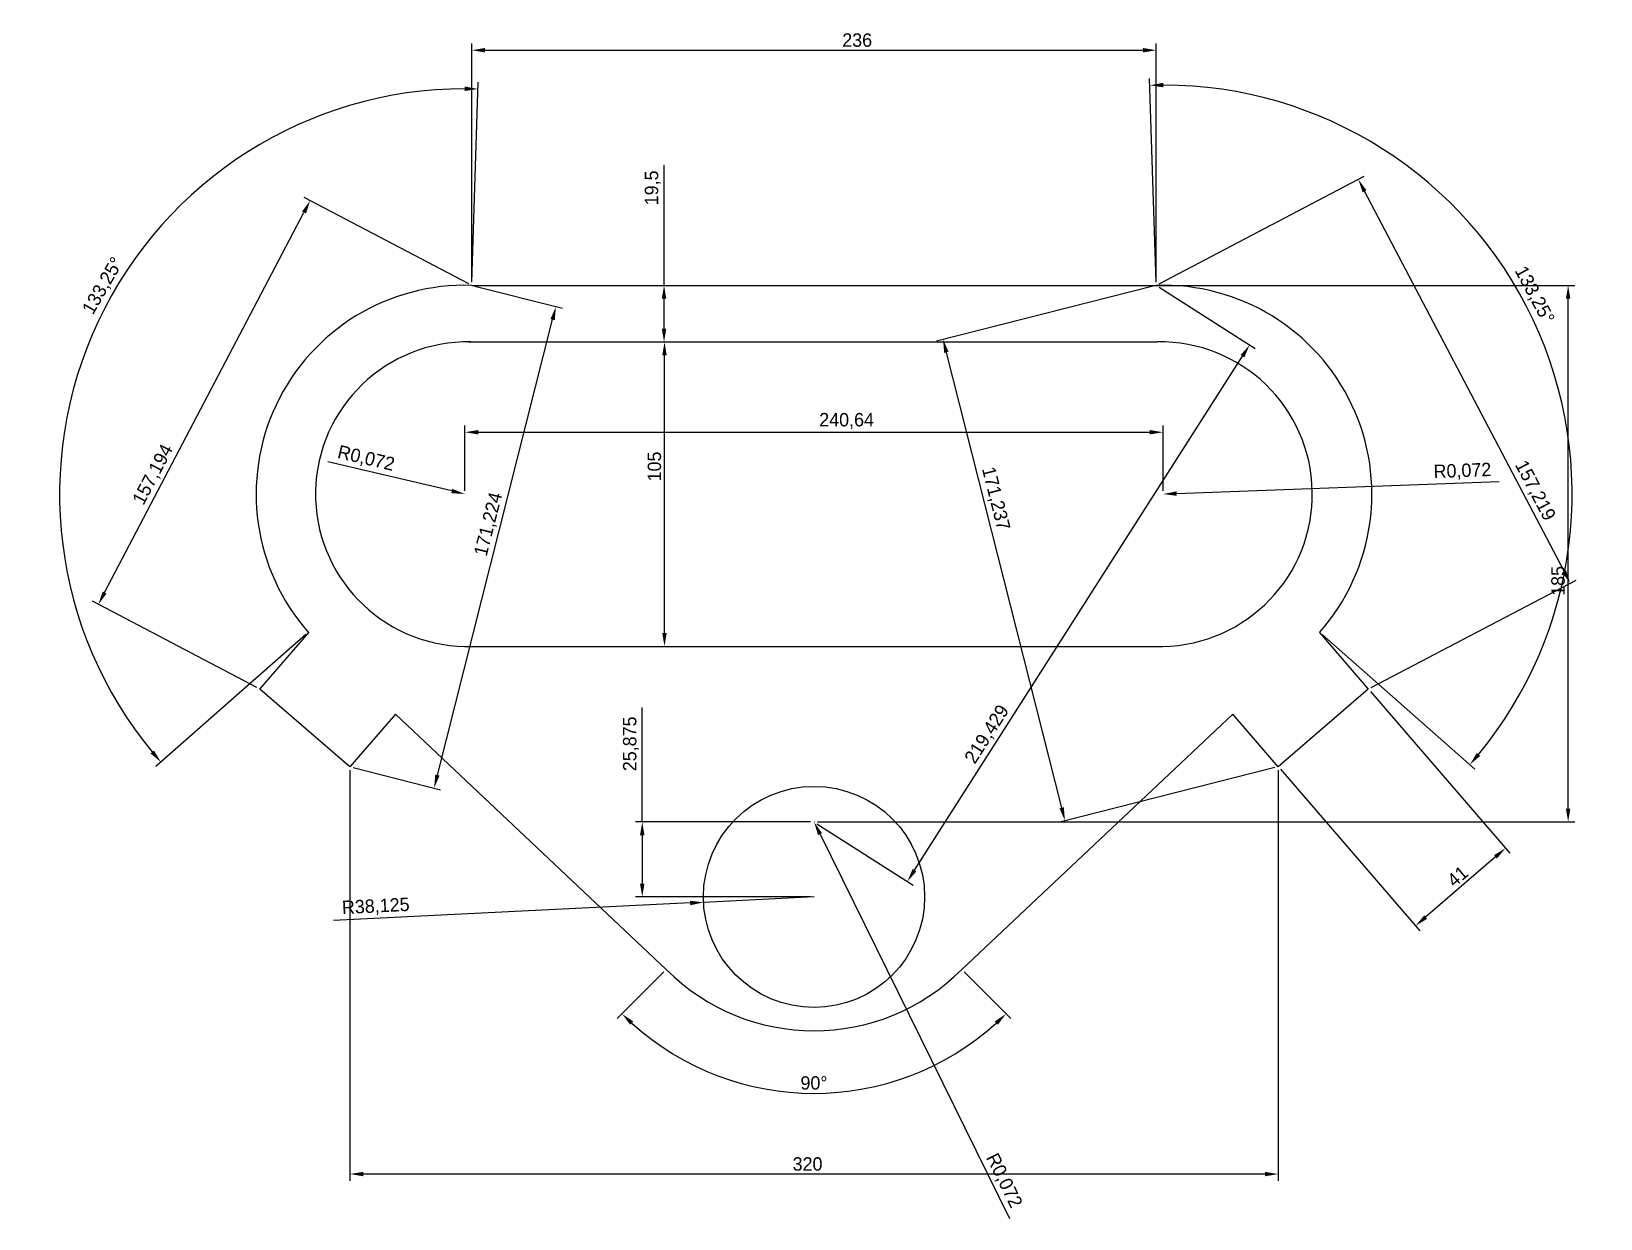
# Model space of a CAD drawing. Header units: millimetres. Extents: x -428 to 113, y 161 to 570.
import ezdxf

# ---------------------------------------------------------------- set-up
doc = ezdxf.new("R2010")
doc.units = ezdxf.units.MM
doc.layers.add('Dimensions', color=7, linetype='Continuous')
doc.layers.add('Sketch plane 01', color=7, linetype='Continuous')
doc.dimstyles.new('ISO-25', dxfattribs={"dimtxt": 2.5, "dimasz": 2.5, "dimexe": 1.25, "dimexo": 0.625, "dimtad": 1, "dimtxsty": 'Standard', "dimcen": 2.5, "dimadec": 0, "dimazin": 0, "dimtfac": 1, "dimtmove": 0, "dimatfit": 3, "dimfxl": 1, "dimarcsym": 0})

# ---------------------------------------------------------------- blocks, each defined once
blk = doc.blocks.new('*D1')
at = {"layer": 'Defpoints', "color": 0}
for p in [(-40.51, 482.7), (-8.33, 462.17), (-158.51, 297.7)]:
    blk.add_point(p, dxfattribs=at)
at = {"layer": 'Dimensions', "color": 140, "lineweight": -2}
for p, q in [((-39.54, 482.08), (-6.39, 460.93)), ((-123.85, 281.06), (-10.81, 458.28)), ((-157.54, 297.08), (-124.39, 275.93))]:
    blk.add_line(p, q, dxfattribs=at)
at = {"layer": 'Dimensions', "color": 140}
for points in [[(-10.16, 457.87), (-11.46, 458.69), (-8.33, 462.17)], [(-124.5, 281.47), (-123.2, 280.65), (-126.33, 277.17)]]:
    blk.add_solid(points, dxfattribs=at)
at = {"layer": 'Dimensions', "color": 140, "insert": (-98.68, 327.78), "char_height": 4.613, "attachment_point": 5, "rotation": 57.4687}
blk.add_mtext('219,429', dxfattribs=at)
blk = doc.blocks.new('*D2')
at = {"layer": 'Defpoints', "color": 0}
for p in [(-40.51, 563.79), (-276.51, 482.7), (-40.51, 482.7)]:
    blk.add_point(p, dxfattribs=at)
at = {"layer": 'Dimensions', "color": 140, "lineweight": -2}
for p, q in [((-276.51, 483.85), (-276.51, 566.1)), ((-271.9, 563.79), (-45.13, 563.79)), ((-40.51, 483.85), (-40.51, 566.1))]:
    blk.add_line(p, q, dxfattribs=at)
at = {"layer": 'Dimensions', "color": 140}
for points in [[(-271.9, 564.56), (-271.9, 563.02), (-276.51, 563.79)], [(-45.13, 563.02), (-45.13, 564.56), (-40.51, 563.79)]]:
    blk.add_solid(points, dxfattribs=at)
at = {"layer": 'Dimensions', "color": 140, "insert": (-143.64, 567.25), "char_height": 4.613, "attachment_point": 5}
blk.add_mtext('236', dxfattribs=at)
blk = doc.blocks.new('*D3')
at = {"layer": 'Defpoints', "color": 0}
for p in [(-38.2, 432.06), (-278.84, 410.74), (-38.2, 410.74)]:
    blk.add_point(p, dxfattribs=at)
at = {"layer": 'Dimensions', "color": 140, "lineweight": -2}
for p, q in [((-278.84, 411.89), (-278.84, 434.37)), ((-38.2, 411.89), (-38.2, 434.37)), ((-274.22, 432.06), (-42.81, 432.06))]:
    blk.add_line(p, q, dxfattribs=at)
at = {"layer": 'Dimensions', "color": 140}
for points in [[(-274.22, 432.83), (-274.22, 431.3), (-278.84, 432.06)], [(-42.81, 431.3), (-42.81, 432.83), (-38.2, 432.06)]]:
    blk.add_solid(points, dxfattribs=at)
at = {"layer": 'Dimensions', "color": 140, "insert": (-147.28, 435.96), "char_height": 4.613, "attachment_point": 5, "rotation": 360}
blk.add_mtext('240,64', dxfattribs=at)
blk = doc.blocks.new('*D4')
at = {"layer": 'Defpoints', "color": 0}
for p in [(-318.49, 316.7), (1.51, 316.7), (-318.49, 176.27)]:
    blk.add_point(p, dxfattribs=at)
at = {"layer": 'Dimensions', "color": 140, "lineweight": -2}
for p, q in [((-318.49, 315.54), (-318.49, 173.96)), ((1.51, 315.54), (1.51, 173.96)), ((-3.1, 176.27), (-313.87, 176.27))]:
    blk.add_line(p, q, dxfattribs=at)
at = {"layer": 'Dimensions', "color": 140}
for points in [[(-313.87, 177.04), (-313.87, 175.5), (-318.49, 176.27)], [(-3.1, 175.5), (-3.1, 177.04), (1.51, 176.27)]]:
    blk.add_solid(points, dxfattribs=at)
at = {"layer": 'Dimensions', "color": 140, "insert": (-160.74, 179.73), "char_height": 4.613, "attachment_point": 5}
blk.add_mtext('320', dxfattribs=at)
blk = doc.blocks.new('*D5')
at = {"layer": 'Defpoints', "color": 0}
for p in [(-158.51, 297.7), (-217.73, 271.82), (-158.51, 271.82)]:
    blk.add_point(p, dxfattribs=at)
at = {"layer": 'Dimensions', "color": 140, "lineweight": -2}
for p, q in [((-217.73, 297.7), (-217.73, 337.19)), ((-159.67, 297.7), (-220.04, 297.7)), ((-217.73, 293.09), (-217.73, 276.44)), ((-159.67, 271.82), (-220.04, 271.82))]:
    blk.add_line(p, q, dxfattribs=at)
at = {"layer": 'Dimensions', "color": 140}
for points in [[(-216.96, 293.09), (-218.5, 293.09), (-217.73, 297.7)], [(-218.5, 276.44), (-216.96, 276.44), (-217.73, 271.82)]]:
    blk.add_solid(points, dxfattribs=at)
at = {"layer": 'Dimensions', "color": 140, "insert": (-221.63, 324.61), "char_height": 4.613, "attachment_point": 5, "rotation": 89.9998}
blk.add_mtext('25,875', dxfattribs=at)
blk = doc.blocks.new('*D6')
at = {"layer": 'Defpoints', "color": 0}
for p in [(-276.51, 482.7), (-247.49, 475.36), (-318.49, 316.7)]:
    blk.add_point(p, dxfattribs=at)
at = {"layer": 'Dimensions', "color": 140, "lineweight": -2}
for p, q in [((-275.4, 482.42), (-245.26, 474.8)), ((-288.34, 313.83), (-248.63, 470.89)), ((-317.37, 316.42), (-287.23, 308.8))]:
    blk.add_line(p, q, dxfattribs=at)
at = {"layer": 'Dimensions', "color": 140}
for points in [[(-247.88, 470.7), (-249.37, 471.08), (-247.49, 475.36)], [(-289.08, 314.02), (-287.59, 313.64), (-289.47, 309.36)]]:
    blk.add_solid(points, dxfattribs=at)
at = {"layer": 'Dimensions', "color": 140, "insert": (-270.5, 400.28), "char_height": 4.613, "attachment_point": 5, "rotation": 75.81}
blk.add_mtext('171,224', dxfattribs=at)
blk = doc.blocks.new('*D7')
at = {"layer": 'Defpoints', "color": 0}
for p in [(32.55, 343.49), (1.51, 316.7), (48.84, 261.86)]:
    blk.add_point(p, dxfattribs=at)
at = {"layer": 'Dimensions', "color": 140, "lineweight": -2}
for p, q in [((33.3, 342.62), (81.39, 286.91)), ((2.27, 315.83), (50.35, 260.12)), ((76.39, 285.64), (52.34, 264.88))]:
    blk.add_line(p, q, dxfattribs=at)
at = {"layer": 'Dimensions', "color": 140}
for points in [[(76.89, 285.06), (75.89, 286.22), (79.88, 288.65)], [(51.83, 265.46), (52.84, 264.29), (48.84, 261.86)]]:
    blk.add_solid(points, dxfattribs=at)
at = {"layer": 'Dimensions', "color": 140, "insert": (63.34, 278.95), "char_height": 4.613, "attachment_point": 5, "rotation": 40.7995}
blk.add_mtext('41', dxfattribs=at)
blk = doc.blocks.new('*D8')
at = {"layer": 'Defpoints', "color": 0}
for p in [(-40.51, 482.7), (-114.03, 464.09), (1.51, 316.7)]:
    blk.add_point(p, dxfattribs=at)
at = {"layer": 'Dimensions', "color": 140, "lineweight": -2}
for p, q in [((-41.63, 482.42), (-116.27, 463.52)), ((-73.14, 302.56), (-112.9, 459.61)), ((0.39, 316.42), (-74.24, 297.52))]:
    blk.add_line(p, q, dxfattribs=at)
at = {"layer": 'Dimensions', "color": 140}
for points in [[(-112.15, 459.8), (-113.65, 459.42), (-114.03, 464.09)], [(-73.88, 302.37), (-72.39, 302.75), (-72.01, 298.09)]]:
    blk.add_solid(points, dxfattribs=at)
at = {"layer": 'Dimensions', "color": 140, "insert": (-96.1, 409.13), "char_height": 4.613, "attachment_point": 5, "rotation": 284.2071}
blk.add_mtext('171,237', dxfattribs=at)
blk = doc.blocks.new('*D9')
at = {"layer": 'Defpoints', "color": 0}
for p in [(-332.2, 511.9), (-276.51, 482.7), (-349.53, 343.49)]:
    blk.add_point(p, dxfattribs=at)
at = {"layer": 'Dimensions', "color": 140, "lineweight": -2}
for p, q in [((-277.54, 483.23), (-334.24, 512.97)), ((-403.07, 376.78), (-334.34, 507.82)), ((-350.55, 344.02), (-407.25, 373.76))]:
    blk.add_line(p, q, dxfattribs=at)
at = {"layer": 'Dimensions', "color": 140}
for points in [[(-333.66, 507.46), (-335.02, 508.17), (-332.2, 511.9)], [(-403.75, 377.14), (-402.39, 376.42), (-405.21, 372.69)]]:
    blk.add_solid(points, dxfattribs=at)
at = {"layer": 'Dimensions', "color": 140, "insert": (-386.18, 417.37), "char_height": 4.613, "attachment_point": 5, "rotation": 62.3246}
blk.add_mtext('157,194', dxfattribs=at)
blk = doc.blocks.new('*D10')
at = {"layer": 'Defpoints', "color": 0}
for p in [(29.12, 519.25), (-40.51, 482.7), (32.55, 343.49)]:
    blk.add_point(p, dxfattribs=at)
at = {"layer": 'Dimensions', "color": 140, "lineweight": -2}
for p, q in [((-39.49, 483.23), (31.16, 520.32)), ((100.04, 384.12), (31.26, 515.16)), ((33.57, 344.02), (104.23, 381.11))]:
    blk.add_line(p, q, dxfattribs=at)
at = {"layer": 'Dimensions', "color": 140}
for points in [[(31.94, 515.52), (30.58, 514.8), (29.12, 519.25)], [(99.36, 383.76), (100.72, 384.48), (102.18, 380.04)]]:
    blk.add_solid(points, dxfattribs=at)
at = {"layer": 'Dimensions', "color": 140, "insert": (89.88, 411.86), "char_height": 4.613, "attachment_point": 5, "rotation": 297.6924}
blk.add_mtext('157,219', dxfattribs=at)
blk = doc.blocks.new('*D11')
at = {"layer": 'Defpoints', "color": 0}
for p in [(-158.51, 482.7), (101.45, 482.7), (-158.51, 297.7)]:
    blk.add_point(p, dxfattribs=at)
at = {"layer": 'Dimensions', "color": 140, "lineweight": -2}
for p, q in [((-157.36, 482.7), (103.76, 482.7)), ((101.45, 302.31), (101.45, 478.08)), ((-157.36, 297.7), (103.76, 297.7))]:
    blk.add_line(p, q, dxfattribs=at)
at = {"layer": 'Dimensions', "color": 140}
for points in [[(102.22, 478.08), (100.69, 478.08), (101.45, 482.7)], [(100.69, 302.31), (102.22, 302.31), (101.45, 297.7)]]:
    blk.add_solid(points, dxfattribs=at)
at = {"layer": 'Dimensions', "color": 140, "insert": (97.99, 380.79), "char_height": 4.613, "attachment_point": 5, "rotation": 90}
blk.add_mtext('185', dxfattribs=at)
blk = doc.blocks.new('*D12')
at = {"layer": 'Defpoints', "color": 0}
for p in [(-276.85, 482.7), (-210.21, 482.7), (-276.85, 463.2)]:
    blk.add_point(p, dxfattribs=at)
at = {"layer": 'Dimensions', "color": 140, "lineweight": -2}
for p, q in [((-210.21, 482.7), (-210.21, 524.18)), ((-275.7, 482.7), (-207.91, 482.7)), ((-210.21, 467.81), (-210.21, 478.08)), ((-275.7, 463.2), (-207.91, 463.2))]:
    blk.add_line(p, q, dxfattribs=at)
at = {"layer": 'Dimensions', "color": 140}
for points in [[(-209.44, 478.08), (-210.98, 478.08), (-210.21, 482.7)], [(-210.98, 467.81), (-209.44, 467.81), (-210.21, 463.2)]]:
    blk.add_solid(points, dxfattribs=at)
at = {"layer": 'Dimensions', "color": 140, "insert": (-214.11, 516.32), "char_height": 4.613, "attachment_point": 5, "rotation": 90}
blk.add_mtext('19,5', dxfattribs=at)
blk = doc.blocks.new('*D13')
at = {"layer": 'Defpoints', "color": 0}
for p in [(-278.84, 463.2), (-210.06, 463.2), (-278.84, 358.2)]:
    blk.add_point(p, dxfattribs=at)
at = {"layer": 'Dimensions', "color": 140, "lineweight": -2}
for p, q in [((-277.68, 463.2), (-207.76, 463.2)), ((-210.06, 362.81), (-210.06, 458.58)), ((-277.68, 358.2), (-207.76, 358.2))]:
    blk.add_line(p, q, dxfattribs=at)
at = {"layer": 'Dimensions', "color": 140}
for points in [[(-209.29, 458.58), (-210.83, 458.58), (-210.06, 463.2)], [(-210.83, 362.81), (-209.29, 362.81), (-210.06, 358.2)]]:
    blk.add_solid(points, dxfattribs=at)
at = {"layer": 'Dimensions', "color": 140, "insert": (-213.52, 420.24), "char_height": 4.613, "attachment_point": 5, "rotation": 90}
blk.add_mtext('105', dxfattribs=at)
blk = doc.blocks.new('*D14')
at = {"layer": 'Defpoints', "color": 0}
for p in [(-38.2, 410.74), (-38.12, 410.74)]:
    blk.add_point(p, dxfattribs=at)
at = {"layer": 'Dimensions', "color": 140, "lineweight": -2}
for p, q in [((-33.51, 410.91), (77.73, 415.05)), ((-38.2, 410.74), (-38.12, 410.74))]:
    blk.add_line(p, q, dxfattribs=at)
at = {"layer": 'Dimensions', "color": 140}
blk.add_solid([(-33.54, 411.68), (-33.48, 410.14), (-38.12, 410.74)], dxfattribs=at)
at = {"layer": 'Dimensions', "color": 140, "insert": (65.02, 418.48), "char_height": 4.613, "attachment_point": 5, "rotation": 2.1332}
blk.add_mtext('R0,072', dxfattribs=at)
blk = doc.blocks.new('*D15')
at = {"layer": 'Defpoints', "color": 0}
for p in [(-278.91, 410.75), (-278.84, 410.74)]:
    blk.add_point(p, dxfattribs=at)
at = {"layer": 'Dimensions', "color": 140, "lineweight": -2}
for p, q in [((-283.4, 411.81), (-326.12, 421.89)), ((-278.84, 410.74), (-278.91, 410.75))]:
    blk.add_line(p, q, dxfattribs=at)
at = {"layer": 'Dimensions', "color": 140}
blk.add_solid([(-283.57, 411.06), (-283.22, 412.56), (-278.91, 410.75)], dxfattribs=at)
at = {"layer": 'Dimensions', "color": 140, "insert": (-312.98, 422.8), "char_height": 4.613, "attachment_point": 5, "rotation": 346.7269}
blk.add_mtext('R0,072', dxfattribs=at)
blk = doc.blocks.new('*D16')
at = {"layer": 'Defpoints', "color": 0}
for p in [(-158.51, 297.7), (-158.48, 297.63)]:
    blk.add_point(p, dxfattribs=at)
at = {"layer": 'Dimensions', "color": 140, "lineweight": -2}
for p, q in [((-158.51, 297.7), (-158.48, 297.63)), ((-156.44, 293.49), (-91.16, 160.91))]:
    blk.add_line(p, q, dxfattribs=at)
at = {"layer": 'Dimensions', "color": 140}
blk.add_solid([(-155.75, 293.83), (-157.13, 293.16), (-158.48, 297.63)], dxfattribs=at)
at = {"layer": 'Dimensions', "color": 140, "insert": (-93.22, 173.92), "char_height": 4.613, "attachment_point": 5, "rotation": 296.2147}
blk.add_mtext('R0,072', dxfattribs=at)
blk = doc.blocks.new('*D17')
at = {"layer": 'Defpoints', "color": 0}
for p in [(-158.51, 271.82), (-196.59, 269.96)]:
    blk.add_point(p, dxfattribs=at)
at = {"layer": 'Dimensions', "color": 140, "lineweight": -2}
for p, q in [((-158.51, 271.82), (-196.59, 269.96)), ((-201.2, 269.74), (-324.16, 263.73))]:
    blk.add_line(p, q, dxfattribs=at)
at = {"layer": 'Dimensions', "color": 140}
blk.add_solid([(-201.16, 268.97), (-201.24, 270.5), (-196.59, 269.96)], dxfattribs=at)
at = {"layer": 'Dimensions', "color": 140, "insert": (-309.59, 268.34), "char_height": 4.613, "attachment_point": 5, "rotation": 2.7988}
blk.add_mtext('R38,125', dxfattribs=at)
blk = doc.blocks.new('*D18')
at = {"layer": 'Defpoints', "color": 0}
for p in [(-276.51, 482.7), (-418.4, 418.09), (-278.84, 410.74), (-332.84, 363.12)]:
    blk.add_point(p, dxfattribs=at)
at = {"layer": 'Dimensions', "color": 140, "lineweight": -2}
for p, q in [((-276.48, 483.85), (-274.26, 552.72)), ((-333.71, 362.36), (-385.4, 316.78))]:
    blk.add_line(p, q, dxfattribs=at)
blk.add_arc((-278.84, 410.74), 139.76, 90.0436, 219.5107, dxfattribs=at)
at = {"layer": 'Dimensions', "color": 140}
for points in [[(-278.95, 549.72), (-278.93, 551.26), (-274.33, 550.42)], [(-387.24, 321.32), (-386.07, 322.32), (-383.67, 318.31)]]:
    blk.add_solid(points, dxfattribs=at)
at = {"layer": 'Dimensions', "color": 140, "insert": (-403.44, 482.45), "char_height": 4.613, "attachment_point": 5, "rotation": 60.0785}
blk.add_mtext('133,25%%d', dxfattribs=at)
blk = doc.blocks.new('*D19')
at = {"layer": 'Defpoints', "color": 0}
for p in [(-40.51, 482.7), (102.64, 418.15), (-38.2, 410.74), (15.81, 363.12)]:
    blk.add_point(p, dxfattribs=at)
at = {"layer": 'Dimensions', "color": 140, "lineweight": -2}
for p, q in [((-40.55, 483.85), (-42.81, 554)), ((16.67, 362.35), (69.32, 315.94))]:
    blk.add_line(p, q, dxfattribs=at)
blk.add_arc((-38.2, 410.74), 141.03, 320.4697, 89.971, dxfattribs=at)
at = {"layer": 'Dimensions', "color": 140}
for points in [[(-38.14, 552.53), (-38.11, 551), (-42.74, 551.69)], [(69.99, 321.47), (71.16, 320.47), (67.59, 317.46)]]:
    blk.add_solid(points, dxfattribs=at)
at = {"layer": 'Dimensions', "color": 140, "insert": (89.62, 479.3), "char_height": 4.613, "attachment_point": 5, "rotation": 298.211}
blk.add_mtext('133,25%%d', dxfattribs=at)
blk = doc.blocks.new('*D20')
at = {"layer": 'Defpoints', "color": 0}
for p in [(-158.51, 297.7), (-209.43, 246.79), (-107.6, 246.78), (-182.74, 207.29)]:
    blk.add_point(p, dxfattribs=at)
at = {"layer": 'Dimensions', "color": 140, "lineweight": -2}
for p, q in [((-210.24, 245.97), (-226.33, 229.88)), ((-106.79, 245.97), (-90.7, 229.88))]:
    blk.add_line(p, q, dxfattribs=at)
blk.add_arc((-158.51, 297.7), 93.6, 227.8221, 312.1735, dxfattribs=at)
at = {"layer": 'Dimensions', "color": 140}
for points in [[(-220.83, 228.89), (-221.89, 227.78), (-224.7, 231.52)], [(-95.14, 227.77), (-96.2, 228.89), (-92.33, 231.51)]]:
    blk.add_solid(points, dxfattribs=at)
at = {"layer": 'Dimensions', "color": 140, "insert": (-158.52, 207.67), "char_height": 4.613, "attachment_point": 5, "rotation": 359.9978}
blk.add_mtext('90%%d', dxfattribs=at)

msp = doc.modelspace()

# ---------------------------------------------------------------- linework, layer by layer
at = {"layer": 'Sketch plane 01'}
for p, q in [((-276.5142, 482.6982), (-40.5142, 482.6982)), ((-276.8535, 463.1982), (-40.1754, 463.1982)), ((-349.525, 343.4882), (-332.6978, 362.983)), ((-332.8421, 363.1191), (-332.6978, 362.983)), ((15.8085, 363.1167), (15.6971, 363.0117)), ((15.6971, 363.0117), (32.549, 343.4882)), ((-278.8359, 358.1982), (-38.2981, 358.1982)), ((-318.488, 316.6982), (-349.525, 343.4882)), ((32.549, 343.4882), (1.512, 316.6982)), ((-302.8342, 334.8336), (-318.488, 316.6982)), ((-302.8342, 334.8336), (-209.4278, 246.7884)), ((-14.1662, 334.8618), (-107.6045, 246.7846)), ((1.512, 316.6982), (-14.1662, 334.8618))]:
    msp.add_line(p, q, dxfattribs=at)
msp.add_circle((-158.5143, 271.8232), 38.125, dxfattribs=at)
for centre, radius, start, end in [((-278.8359, 410.7356), 72, 88.152136, 221.402136), ((-38.1956, 410.7355), 72, 318.595395, 91.845395), ((-277.8447, 410.6982), 52.5094, 88.91837, 268.91837), ((-39.2368, 410.6982), 52.5084, 271.02429, 91.02429), ((-158.5142, 297.6982), 72, 224.997844, 314.997844)]:
    msp.add_arc(centre, radius, start, end, dxfattribs=at)

# ---------------------------------------------------------------- dimensions: what is measured, and where the dimension line sits
at = {"layer": 'Dimensions'}
for base, p1, p2, angle, picture, middle in [((-40.5142, 563.7938), (-276.5142, 482.6982), (-40.5142, 482.6982), 0, '*D2', (-143.6394, 563.7938)), ((-210.2127, 482.6982), (-276.8535, 463.1982), (-276.8535, 482.6982), 90, '*D12', (-210.2127, 516.3246)), ((29.11996, 519.24512), (32.54904, 343.48815), (-40.51423, 482.69817), 117.692378, '*D10', (86.43043, 410.04947)), ((-332.1996, 511.9032), (-349.525, 343.4882), (-276.5142, 482.6982), 62.324564, '*D9', (-382.7279, 415.5606)), ((-247.4949, 475.3605), (-318.488, 316.6982), (-276.5142, 482.6982), 75.809961, '*D6', (-266.721, 399.3242)), ((-8.3299, 462.1698), (-158.5142, 297.6982), (-40.5142, 482.6982), 57.468728, '*D1', (-95.3889, 325.679)), ((101.4549, 482.6982), (-158.5142, 297.6982), (-158.5142, 482.6982), 90, '*D11', (101.4549, 380.7901)), ((-114.0319, 464.0857), (1.512, 316.6982), (-40.5142, 482.6982), 104.207068, '*D8', (-99.8776, 408.1775)), ((-210.0635, 463.1982), (-278.8359, 358.1982), (-278.8359, 463.1982), 90, '*D13', (-210.0635, 420.2374)), ((-38.1956, 432.0648), (-278.8359, 410.7356), (-38.1956, 410.7355), 359.999976, '*D3', (-147.2785, 432.0648)), ((48.8442, 261.8623), (32.549, 343.4882), (1.512, 316.6982), 220.799517, '*D7', (65.6046, 276.3292)), ((-217.732, 271.8234), (-158.5142, 297.6982), (-158.5143, 271.8232), 269.999779, '*D5', (-217.7318, 324.6086)), ((-318.488, 176.2685), (1.512, 316.6982), (-318.488, 316.6982), 180, '*D4', (-160.7441, 176.2685))]:
    dim = msp.add_linear_dim(base=base, p1=p1, p2=p2, angle=angle, dimstyle='ISO-25', override={"dimscale": 1.845358, "dimdec": 3, "dimzin": 8, "dimlunit": 2, "dimclrd": 140, "dimclre": 140, "dimclrt": 140}, dxfattribs=at)
    dim.commit()
    dim.dimension.update_dxf_attribs({"geometry": picture, "text_midpoint": middle, "dimtype": 161})
for base, center, p1, p2, picture, middle in [((-418.3988, 418.0853), (-278.8359, 410.7356), (-276.5142, 482.6982), (-332.8421, 363.1191), '*D18', (-399.964, 480.4479)), ((102.6399, 418.1461), (-38.1956, 410.7355), (15.8085, 363.1167), (-40.5142, 482.6982), '*D19', (86.0821, 477.4034)), ((-182.7431, 207.2884), (-158.5142, 297.6982), (-209.4278, 246.7884), (-107.6045, 246.7846), '*D20', (-158.5178, 204.0982))]:
    dim = msp.add_angular_dim_3p(base=base, center=center, p1=p1, p2=p2, dimstyle='ISO-25', override={"dimscale": 1.845358, "dimlunit": 2, "dimclrd": 140, "dimclre": 140, "dimclrt": 140, "dimadec": 3, "dimazin": 2}, dxfattribs=at)
    dim.commit()
    dim.dimension.update_dxf_attribs({"geometry": picture, "text_midpoint": middle, "dimtype": 165})
for center, mpoint, picture, middle in [((-278.8359, 410.7356), (-278.906, 410.7521), '*D15', (-313.8747, 419.0011)), ((-38.1956, 410.7355), (-38.1237, 410.7382), '*D14', (65.1648, 414.5856)), ((-158.5142, 297.6982), (-158.4824, 297.6336), '*D16', (-96.7181, 172.1929)), ((-158.5143, 271.8232), (-196.5939, 269.9616), '*D17', (-309.4032, 264.4466))]:
    dim = msp.add_radius_dim(center=center, mpoint=mpoint, dimstyle='ISO-25', override={"dimscale": 1.845358, "dimdec": 3, "dimzin": 8, "dimlunit": 2, "dimclrd": 140, "dimclre": 140, "dimclrt": 140}, dxfattribs=at)
    dim.commit()
    dim.dimension.update_dxf_attribs({"geometry": picture, "text_midpoint": middle, "dimtype": 164})

doc.saveas('drawing.dxf')
